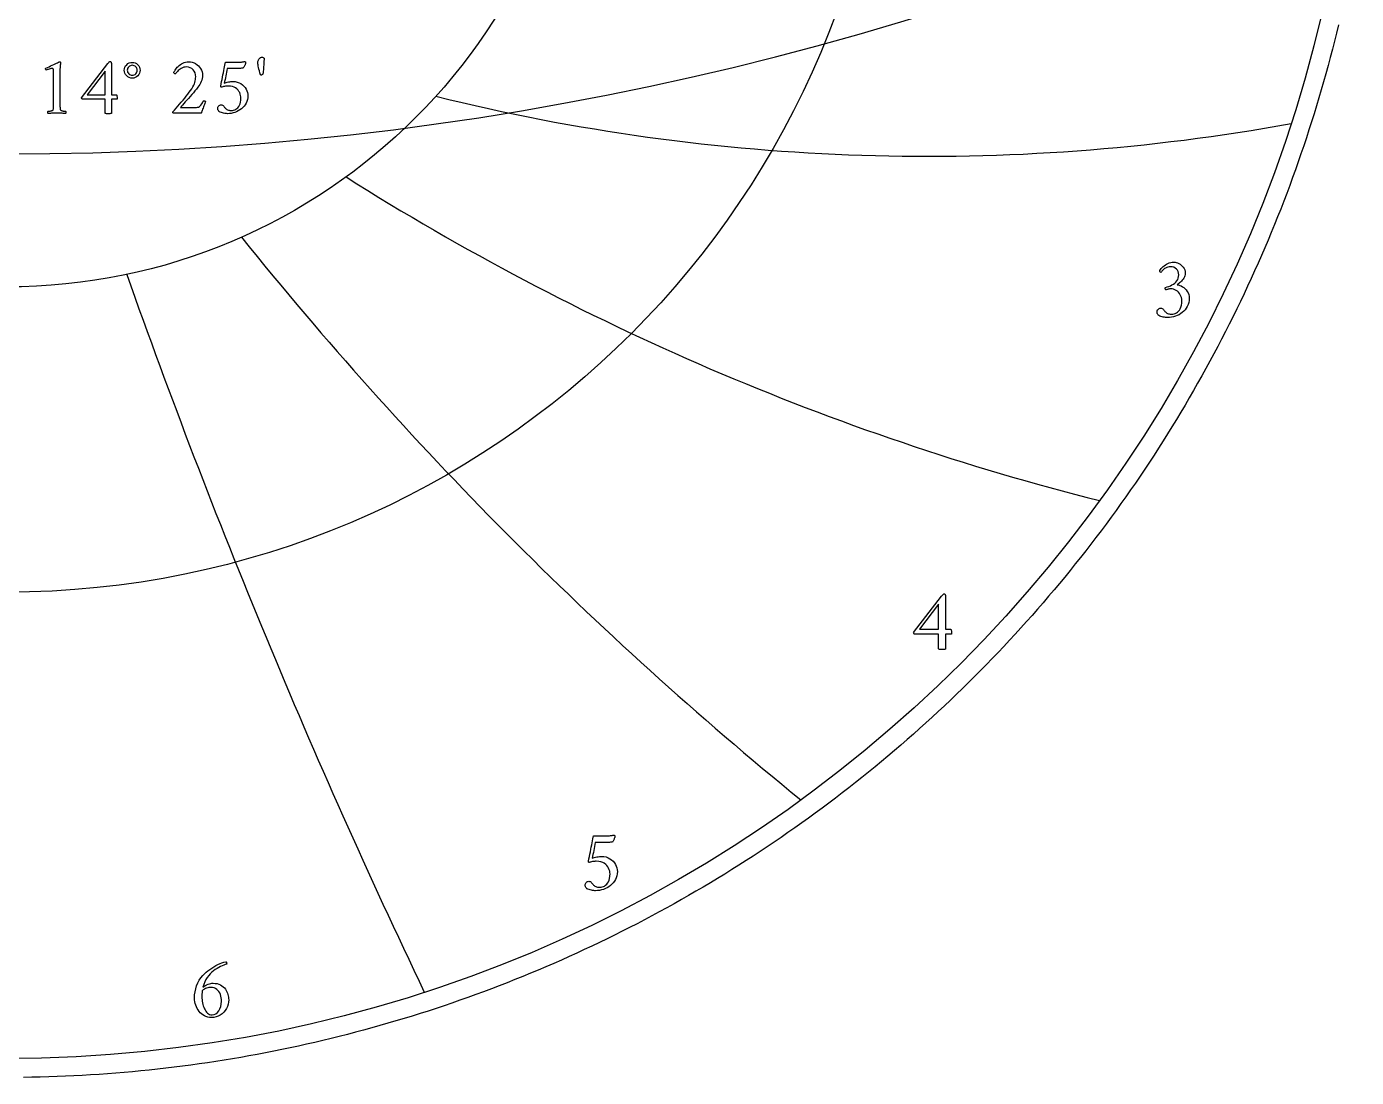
# Model space of a CAD drawing. Header units: millimetres. Extents: x -32.4 to 32.4, y -32.4 to 33.4.
# Drawn here: x 0.47 to 31.9, y -32.35 to -7.52 of the extents above; entities that cross this region are included whole.
import ezdxf

# ---------------------------------------------------------------- set-up
doc = ezdxf.new("R2010")
doc.units = ezdxf.units.MM
for name, color, linetype in [('CUT_OUTER', 1, 'Continuous'), ('ENGRAVE', 7, 'Continuous'), ('ENGRAVE_FINE', 8, 'Continuous'), ('TEXT', 5, 'Continuous')]:
    doc.layers.add(name, color=color, linetype=linetype)

msp = doc.modelspace()

# ---------------------------------------------------------------- linework, layer by layer
at = {"layer": 'CUT_OUTER'}
msp.add_lwpolyline([(31.4746, -7.4747), (31.4282, -7.6677), (31.3805, -7.8604), (31.3317, -8.0528), (31.2817, -8.2449), (31.2305, -8.4367), (31.1782, -8.6282), (31.1246, -8.8193), (31.0699, -9.0101), (31.0141, -9.2006), (30.957, -9.3907), (30.8988, -9.5805), (30.8395, -9.7699), (30.7789, -9.9589), (30.7172, -10.1476), (30.6544, -10.3359), (30.5904, -10.5238), (30.5252, -10.7113), (30.459, -10.8984), (30.3915, -11.0851), (30.3229, -11.2713), (30.2532, -11.4572), (30.1823, -11.6426), (30.1103, -11.8276), (30.0372, -12.0121), (29.9629, -12.1962), (29.8875, -12.3798), (29.811, -12.563), (29.7333, -12.7456), (29.6546, -12.9278), (29.5747, -13.1096), (29.4937, -13.2908), (29.4116, -13.4715), (29.3284, -13.6517), (29.2441, -13.8314), (29.1586, -14.0106), (29.0721, -14.1892), (28.9845, -14.3674), (28.8958, -14.5449), (28.806, -14.722), (28.7151, -14.8984), (28.6232, -15.0743), (28.5302, -15.2497), (28.436, -15.4245), (28.3409, -15.5986), (28.2446, -15.7722), (28.1473, -15.9453), (28.0489, -16.1177), (27.9495, -16.2895), (27.849, -16.4607), (27.7475, -16.6312), (27.645, -16.8012), (27.5413, -16.9705), (27.4367, -17.1391), (27.331, -17.3072), (27.2243, -17.4745), (27.1166, -17.6413), (27.0078, -17.8073), (26.898, -17.9727), (26.7873, -18.1374), (26.6755, -18.3014), (26.5627, -18.4648), (26.4489, -18.6274), (26.3341, -18.7893), (26.2183, -18.9506), (26.1015, -19.1111), (25.9838, -19.2709), (25.865, -19.4299), (25.7453, -19.5883), (25.6246, -19.7459), (25.503, -19.9027), (25.3804, -20.0589), (25.2568, -20.2142), (25.1323, -20.3688), (25.0069, -20.5226), (24.8805, -20.6757), (24.7532, -20.828), (24.6249, -20.9794), (24.4957, -21.1301), (24.3656, -21.28), (24.2346, -21.4292), (24.1026, -21.5774), (23.9698, -21.7249), (23.836, -21.8716), (23.7014, -22.0174), (23.5658, -22.1625), (23.4294, -22.3066), (23.2921, -22.45), (23.1539, -22.5925), (23.0148, -22.7341), (22.8749, -22.8749), (22.7341, -23.0148), (22.5925, -23.1539), (22.45, -23.2921), (22.3066, -23.4294), (22.1625, -23.5658), (22.0174, -23.7014), (21.8716, -23.836), (21.7249, -23.9698), (21.5774, -24.1026), (21.4292, -24.2346), (21.28, -24.3656), (21.1301, -24.4957), (20.9794, -24.6249), (20.828, -24.7532), (20.6757, -24.8805), (20.5226, -25.0069), (20.3688, -25.1323), (20.2142, -25.2568), (20.0589, -25.3804), (19.9027, -25.503), (19.7459, -25.6246), (19.5883, -25.7453), (19.4299, -25.865), (19.2709, -25.9838), (19.1111, -26.1015), (18.9506, -26.2183), (18.7893, -26.3341), (18.6274, -26.4489), (18.4648, -26.5627), (18.3014, -26.6755), (18.1374, -26.7873), (17.9727, -26.898), (17.8073, -27.0078), (17.6413, -27.1166), (17.4745, -27.2243), (17.3072, -27.331), (17.1391, -27.4367), (16.9705, -27.5413), (16.8012, -27.645), (16.6312, -27.7475), (16.4607, -27.849), (16.2895, -27.9495), (16.1177, -28.0489), (15.9453, -28.1473), (15.7722, -28.2446), (15.5986, -28.3409), (15.4245, -28.436), (15.2497, -28.5302), (15.0743, -28.6232), (14.8984, -28.7151), (14.722, -28.806), (14.5449, -28.8958), (14.3674, -28.9845), (14.1892, -29.0721), (14.0106, -29.1586), (13.8314, -29.2441), (13.6517, -29.3284), (13.4715, -29.4116), (13.2908, -29.4937), (13.1096, -29.5747), (12.9278, -29.6546), (12.7456, -29.7333), (12.563, -29.811), (12.3798, -29.8875), (12.1962, -29.9629), (12.0121, -30.0372), (11.8276, -30.1103), (11.6426, -30.1823), (11.4572, -30.2532), (11.2713, -30.3229), (11.0851, -30.3915), (10.8984, -30.459), (10.7113, -30.5252), (10.5238, -30.5904), (10.3359, -30.6544), (10.1476, -30.7172), (9.9589, -30.7789), (9.7699, -30.8395), (9.5805, -30.8988), (9.3907, -30.957), (9.2006, -31.0141), (9.0101, -31.0699), (8.8193, -31.1246), (8.6282, -31.1782), (8.4367, -31.2305), (8.2449, -31.2817), (8.0528, -31.3317), (7.8604, -31.3805), (7.6677, -31.4282), (7.4747, -31.4746), (7.2815, -31.5199), (7.0879, -31.564), (6.8941, -31.6069), (6.7001, -31.6486), (6.5057, -31.6891), (6.3112, -31.7284), (6.1164, -31.7665), (5.9213, -31.8035), (5.7261, -31.8392), (5.5306, -31.8737), (5.3349, -31.9071), (5.1391, -31.9392), (4.943, -31.9701), (4.7467, -31.9999), (4.5503, -32.0284), (4.3537, -32.0557), (4.1569, -32.0818), (3.96, -32.1067), (3.7629, -32.1304), (3.5657, -32.1529), (3.3683, -32.1742), (3.1709, -32.1942), (2.9733, -32.2131), (2.7755, -32.2307), (2.5777, -32.2471), (2.3798, -32.2623), (2.1818, -32.2763), (1.9837, -32.2891), (1.7856, -32.3007), (1.5873, -32.311), (1.3891, -32.3202), (1.1907, -32.3281), (0.9923, -32.3348), (0.7939, -32.3403), (0.5955, -32.3445), (0.397, -32.3476)], dxfattribs=at)
at = {"layer": 'ENGRAVE'}
for radius in [31.9, 20.8814, 13.6687]:
    msp.add_circle((0, 0), radius, dxfattribs=at)
for centre, radius, start, end in [((21.7521, 37.6758), 48.2561, 256.07923, 280.26936), ((40.8828, 40.8828), 61.4723, 237.684087, 255.826684), ((74.9322, 43.2621), 89.0083, 218.784152, 230.879217), ((166.9192, 44.7259), 174.0646, 199.497612, 205.545144)]:
    msp.add_arc(centre, radius, start, end, dxfattribs=at)
at = {"layer": 'ENGRAVE_FINE'}
msp.add_arc((0, 62.5718), 73.0969, 244.27222, 295.72778, dxfattribs=at)
at = {"layer": 'TEXT'}
for points in [[(1.1093, -9.3442), (1.1093, -8.5768), (1.1088, -8.558), (1.1071, -8.5423), (1.1044, -8.5298), (1.1006, -8.5204), (1.0954, -8.5136), (1.0887, -8.5088), (1.0803, -8.5059), (1.0705, -8.5049), (1.0583, -8.5058), (1.0433, -8.5085), (1.0253, -8.5131), (1.0044, -8.5195), (0.9834, -8.5264), (0.9651, -8.5328), (0.9494, -8.5386), (0.9364, -8.5437), (0.9288, -8.5366), (0.9233, -8.5287), (0.92, -8.5201), (0.9189, -8.5107), (0.9189, -8.5106), (0.9189, -8.5102), (0.9189, -8.5096), (0.9189, -8.5088), (0.9192, -8.5053), (0.9199, -8.5025), (0.9211, -8.5004), (0.9228, -8.4991), (0.9615, -8.4815), (0.9998, -8.4639), (1.0377, -8.4461), (1.0753, -8.4282), (1.1111, -8.411), (1.1438, -8.3954), (1.1733, -8.3813), (1.1996, -8.3689), (1.2214, -8.3587), (1.2373, -8.3514), (1.2472, -8.347), (1.2511, -8.3456), (1.255, -8.3456), (1.2595, -8.3463), (1.2633, -8.3485), (1.2663, -8.3521), (1.2686, -8.3572), (1.2704, -8.3628), (1.272, -8.3679), (1.2733, -8.3725), (1.2744, -8.3767), (1.274, -8.3796), (1.2725, -8.3886), (1.2701, -8.4034), (1.2667, -8.4243), (1.2633, -8.4506), (1.2608, -8.4818), (1.2594, -8.5181), (1.2589, -8.5593), (1.2589, -9.3442), (1.259, -9.3652), (1.2591, -9.3854), (1.2594, -9.405), (1.2599, -9.4238), (1.2608, -9.4414), (1.2625, -9.4573), (1.2651, -9.4715), (1.2686, -9.484), (1.2719, -9.4888), (1.2778, -9.4933), (1.2865, -9.4975), (1.2978, -9.5015), (1.3106, -9.5051), (1.3237, -9.5081), (1.3373, -9.5104), (1.3512, -9.5122), (1.3642, -9.5135), (1.3752, -9.5144), (1.3841, -9.5149), (1.391, -9.5151), (1.3936, -9.5197), (1.3956, -9.5258), (1.397, -9.5333), (1.3978, -9.5423), (1.3977, -9.5513), (1.3966, -9.5588), (1.3943, -9.5649), (1.391, -9.5695), (1.3625, -9.5676), (1.3351, -9.5659), (1.309, -9.5642), (1.2842, -9.5627), (1.2594, -9.5614), (1.2336, -9.5605), (1.2069, -9.56), (1.1792, -9.5598), (1.1527, -9.56), (1.1273, -9.5605), (1.1031, -9.5614), (1.0802, -9.5627), (1.057, -9.5642), (1.0321, -9.5659), (1.0055, -9.5676), (0.9772, -9.5695), (0.9739, -9.5649), (0.9716, -9.5588), (0.9705, -9.5513), (0.9704, -9.5423), (0.9712, -9.5333), (0.9726, -9.5258), (0.9746, -9.5197), (0.9772, -9.5151), (0.9841, -9.5149), (0.993, -9.5144), (1.004, -9.5135), (1.017, -9.5122), (1.0309, -9.5104), (1.0445, -9.5081), (1.0576, -9.5051), (1.0705, -9.5015), (1.0816, -9.4975), (1.0899, -9.4933), (1.0952, -9.4888), (1.0976, -9.484), (1.1012, -9.4715), (1.104, -9.4573), (1.106, -9.4414), (1.1074, -9.4238), (1.1082, -9.405), (1.1088, -9.3854), (1.1092, -9.3652), (1.1093, -9.3442)], [(2.444, -8.3417), (2.4512, -8.3424), (2.4573, -8.3446), (2.4624, -8.3483), (2.4663, -8.3534), (2.4693, -8.3592), (2.4714, -8.365), (2.4727, -8.3708), (2.4731, -8.3767), (2.4731, -9.1246), (2.5858, -9.1246), (2.5905, -9.1261), (2.595, -9.1305), (2.5993, -9.1377), (2.6033, -9.1479), (2.6067, -9.1601), (2.6091, -9.1732), (2.6106, -9.1873), (2.611, -9.2023), (2.6107, -9.2123), (2.6096, -9.2208), (2.6078, -9.2278), (2.6052, -9.2334), (2.4731, -9.2334), (2.4731, -9.5656), (2.4723, -9.5659), (2.47, -9.5668), (2.466, -9.5684), (2.4605, -9.5705), (2.4514, -9.5726), (2.4369, -9.5741), (2.417, -9.575), (2.3915, -9.5753), (2.3618, -9.5744), (2.3405, -9.5715), (2.3278, -9.5666), (2.3235, -9.5598), (2.3235, -9.2334), (1.7893, -9.2334), (1.7847, -9.2302), (1.7808, -9.2264), (1.7774, -9.2219), (1.7747, -9.2169), (1.7726, -9.2117), (1.7711, -9.2069), (1.7701, -9.2025), (1.7698, -9.1984), (2.3876, -8.3903), (2.393, -8.384), (2.3993, -8.3769), (2.4066, -8.369), (2.4148, -8.3602), (2.4232, -8.3521), (2.4309, -8.3463), (2.4378, -8.3429), (2.444, -8.3417)], [(2.7801, -8.5476), (2.7835, -8.5102), (2.7939, -8.4757), (2.8112, -8.4442), (2.8354, -8.4155), (2.8645, -8.3917), (2.8964, -8.3747), (2.9311, -8.3645), (2.9685, -8.3611), (3.0058, -8.3645), (3.0401, -8.3747), (3.0714, -8.3917), (3.0996, -8.4155), (3.123, -8.4442), (3.1397, -8.4757), (3.1497, -8.5102), (3.1531, -8.5476), (3.1497, -8.585), (3.1397, -8.6195), (3.123, -8.6511), (3.0996, -8.6797), (3.0714, -8.7035), (3.0401, -8.7205), (3.0058, -8.7307), (2.9685, -8.7341), (2.9311, -8.7307), (2.8964, -8.7205), (2.8645, -8.7035), (2.8354, -8.6797), (2.8112, -8.6511), (2.7939, -8.6195), (2.7835, -8.585), (2.7801, -8.5476)], [(2.85, -8.5476), (2.8522, -8.571), (2.8587, -8.5926), (2.8697, -8.6123), (2.885, -8.6302), (2.9033, -8.6451), (2.9233, -8.6557), (2.9451, -8.6621), (2.9685, -8.6642), (2.9918, -8.6621), (3.0132, -8.6557), (3.0326, -8.6451), (3.0501, -8.6302), (3.0646, -8.6123), (3.0749, -8.5926), (3.0811, -8.571), (3.0831, -8.5476), (3.0811, -8.5243), (3.0749, -8.5027), (3.0646, -8.483), (3.0501, -8.4651), (3.0326, -8.4502), (3.0132, -8.4396), (2.9918, -8.4332), (2.9685, -8.4311), (2.9451, -8.4332), (2.9233, -8.4396), (2.9033, -8.4502), (2.885, -8.4651), (2.8697, -8.483), (2.8587, -8.5027), (2.8522, -8.5243), (2.85, -8.5476)], [(4.7014, -9.28), (4.6916, -9.3041), (4.6815, -9.3298), (4.6712, -9.3571), (4.6606, -9.3859), (4.6502, -9.415), (4.6402, -9.443), (4.6308, -9.4699), (4.6218, -9.4957), (4.6138, -9.5189), (4.6072, -9.5379), (4.6021, -9.5529), (4.5985, -9.5637), (3.9418, -9.5637), (3.9388, -9.5614), (3.9358, -9.5586), (3.9325, -9.5551), (3.9292, -9.5511), (3.9262, -9.5469), (3.9241, -9.543), (3.9228, -9.5396), (3.9224, -9.5365), (3.9625, -9.4913), (4.003, -9.4452), (4.0441, -9.3981), (4.0856, -9.35), (4.1269, -9.3015), (4.1672, -9.2533), (4.2065, -9.2054), (4.2449, -9.1577), (4.2814, -9.111), (4.3153, -9.0663), (4.3465, -9.0236), (4.3751, -8.9828), (4.4016, -8.9414), (4.4229, -8.9027), (4.439, -8.8666), (4.4499, -8.8332), (4.4571, -8.8008), (4.4622, -8.7676), (4.4653, -8.7338), (4.4664, -8.6992), (4.4627, -8.6525), (4.4516, -8.6098), (4.433, -8.5709), (4.4071, -8.536), (4.3755, -8.5071), (4.3398, -8.4864), (4.3002, -8.474), (4.2565, -8.4699), (4.2199, -8.472), (4.1856, -8.4782), (4.1538, -8.4885), (4.1244, -8.5029), (4.0976, -8.5198), (4.0734, -8.5374), (4.052, -8.5558), (4.0331, -8.5748), (4.0171, -8.593), (4.004, -8.6088), (3.9938, -8.6222), (3.9865, -8.6331), (3.9806, -8.6323), (3.9746, -8.63), (3.9685, -8.626), (3.9622, -8.6205), (3.9567, -8.6146), (3.9528, -8.6096), (3.9504, -8.6054), (3.9496, -8.602), (3.9538, -8.5918), (3.9605, -8.5785), (3.9698, -8.5621), (3.9816, -8.5428), (3.996, -8.5216), (4.013, -8.5), (4.0325, -8.4779), (4.0545, -8.4554), (4.0787, -8.4334), (4.1048, -8.4131), (4.1326, -8.3945), (4.1623, -8.3776), (4.1938, -8.3636), (4.2272, -8.3536), (4.2623, -8.3476), (4.2993, -8.3456), (4.3439, -8.3484), (4.3865, -8.357), (4.427, -8.3713), (4.4654, -8.3912), (4.5008, -8.4157), (4.5324, -8.4435), (4.5601, -8.4745), (4.5839, -8.5088), (4.603, -8.5453), (4.6167, -8.5831), (4.6249, -8.6221), (4.6276, -8.6623), (4.6258, -8.7024), (4.6203, -8.7414), (4.6112, -8.7792), (4.5985, -8.8157), (4.5826, -8.8511), (4.564, -8.8852), (4.5427, -8.9181), (4.5188, -8.9498), (4.4849, -8.9912), (4.4491, -9.034), (4.4115, -9.0782), (4.3721, -9.1237), (4.3324, -9.1691), (4.2937, -9.213), (4.2561, -9.2555), (4.2196, -9.2966), (4.1855, -9.3349), (4.155, -9.3692), (4.1282, -9.3995), (4.105, -9.4258), (4.4819, -9.4258), (4.5088, -9.4235), (4.5331, -9.4168), (4.5549, -9.4055), (4.5742, -9.3898), (4.5919, -9.3695), (4.6089, -9.3444), (4.6254, -9.3146), (4.6412, -9.28), (4.644, -9.2749), (4.6485, -9.2713), (4.6547, -9.2691), (4.6626, -9.2684), (4.666, -9.2686), (4.6704, -9.2694), (4.6757, -9.2706), (4.682, -9.2723), (4.6883, -9.2742), (4.6937, -9.2762), (4.698, -9.2781), (4.7014, -9.28)], [(5.3445, -8.8138), (5.3987, -8.8169), (5.4487, -8.8264), (5.4944, -8.8422), (5.5358, -8.8643), (5.5729, -8.8912), (5.6055, -8.9214), (5.6336, -8.9548), (5.6573, -8.9915), (5.676, -9.0302), (5.6893, -9.0695), (5.6973, -9.1094), (5.7, -9.1499), (5.6974, -9.1973), (5.6896, -9.2424), (5.6765, -9.2852), (5.6582, -9.3257), (5.6357, -9.3636), (5.6097, -9.3986), (5.5803, -9.4306), (5.5475, -9.4597), (5.512, -9.4858), (5.4744, -9.5086), (5.4348, -9.528), (5.3931, -9.5443), (5.3501, -9.557), (5.3066, -9.5661), (5.2626, -9.5716), (5.2182, -9.5734), (5.1986, -9.5727), (5.1767, -9.5707), (5.1525, -9.5674), (5.1259, -9.5627), (5.0989, -9.5566), (5.0732, -9.5489), (5.0489, -9.5396), (5.0259, -9.5287), (5.0215, -9.5248), (5.0162, -9.519), (5.0098, -9.5112), (5.0026, -9.5015), (4.9958, -9.4907), (4.9909, -9.4797), (4.988, -9.4684), (4.987, -9.4568), (4.9885, -9.4374), (4.9931, -9.4199), (5.0007, -9.4044), (5.0113, -9.3908), (5.0239, -9.3797), (5.0373, -9.3718), (5.0516, -9.3671), (5.0667, -9.3655), (5.0851, -9.3674), (5.1014, -9.3731), (5.1157, -9.3825), (5.1279, -9.3956), (5.1391, -9.4103), (5.1505, -9.4241), (5.1619, -9.437), (5.1735, -9.4491), (5.1878, -9.4616), (5.2034, -9.4721), (5.2203, -9.4806), (5.2386, -9.4869), (5.2575, -9.4916), (5.2762, -9.495), (5.2949, -9.497), (5.3134, -9.4976), (5.3387, -9.4959), (5.3642, -9.4906), (5.3897, -9.4818), (5.4154, -9.4695), (5.4401, -9.4531), (5.4627, -9.4321), (5.4833, -9.4064), (5.5018, -9.3762), (5.5171, -9.3409), (5.5281, -9.3002), (5.5346, -9.254), (5.5368, -9.2023), (5.5349, -9.1719), (5.5293, -9.1409), (5.5199, -9.1093), (5.5067, -9.077), (5.4894, -9.0457), (5.4676, -9.0168), (5.4413, -8.9903), (5.4105, -8.9663), (5.3747, -8.9463), (5.3333, -8.9321), (5.2863, -8.9235), (5.2337, -8.9206), (5.2169, -8.9212), (5.1973, -8.9228), (5.1751, -8.9256), (5.1502, -8.9294), (5.1258, -8.9339), (5.105, -8.9389), (5.0879, -8.9441), (5.0744, -8.9498), (5.0716, -8.9492), (5.0689, -8.9476), (5.0662, -8.9449), (5.0638, -8.941), (5.0616, -8.9366), (5.0601, -8.9321), (5.0592, -8.9274), (5.0589, -8.9226), (5.0696, -8.8692), (5.0803, -8.8157), (5.091, -8.7623), (5.1016, -8.7089), (5.1121, -8.6564), (5.1223, -8.6057), (5.1321, -8.5568), (5.1415, -8.5097), (5.1501, -8.4657), (5.1577, -8.426), (5.1642, -8.3905), (5.1696, -8.3592), (5.4494, -8.3592), (5.4689, -8.3589), (5.4887, -8.3582), (5.5088, -8.357), (5.529, -8.3553), (5.5486, -8.3533), (5.5664, -8.3512), (5.5826, -8.3489), (5.597, -8.3466), (5.6089, -8.3444), (5.6174, -8.3429), (5.6225, -8.342), (5.6242, -8.3417), (5.6289, -8.3445), (5.6332, -8.347), (5.6372, -8.3493), (5.6408, -8.3514), (5.6437, -8.3536), (5.6459, -8.3563), (5.6471, -8.3594), (5.6476, -8.3631), (5.6471, -8.3671), (5.6459, -8.3735), (5.6437, -8.3822), (5.6408, -8.3932), (5.637, -8.4056), (5.6325, -8.4187), (5.6273, -8.4323), (5.6213, -8.4466), (5.6147, -8.4607), (5.6075, -8.4738), (5.5997, -8.4859), (5.5912, -8.4971), (5.5708, -8.4991), (5.5485, -8.501), (5.5242, -8.5029), (5.498, -8.5049), (5.4695, -8.5066), (5.4387, -8.5078), (5.4054, -8.5085), (5.3697, -8.5088), (5.2104, -8.5088), (5.2018, -8.5517), (5.1932, -8.595), (5.1848, -8.6386), (5.1764, -8.6827), (5.1681, -8.7263), (5.1597, -8.7689), (5.1511, -8.8103), (5.1424, -8.8507), (5.1634, -8.8432), (5.1874, -8.8364), (5.2144, -8.8301), (5.2444, -8.8245), (5.2744, -8.8198), (5.301, -8.8165), (5.3244, -8.8145), (5.3445, -8.8138)], [(6.0342, -8.2368), (6.0481, -8.2384), (6.0609, -8.2431), (6.0724, -8.251), (6.0827, -8.262), (6.0826, -8.2734), (6.0822, -8.288), (6.0816, -8.3059), (6.0808, -8.3271), (6.0797, -8.3506), (6.0784, -8.3755), (6.0768, -8.4016), (6.075, -8.4291), (6.073, -8.4572), (6.0708, -8.485), (6.0686, -8.5125), (6.0662, -8.5399), (6.0638, -8.566), (6.0616, -8.5899), (6.0595, -8.6116), (6.0575, -8.6312), (6.0514, -8.6414), (6.0429, -8.6506), (6.032, -8.6589), (6.0186, -8.6661), (6.0132, -8.6654), (6.0084, -8.6632), (6.0044, -8.6596), (6.0011, -8.6545), (5.9864, -8.605), (5.9734, -8.5595), (5.9622, -8.5181), (5.9526, -8.4806), (5.9449, -8.4472), (5.9394, -8.4177), (5.9362, -8.3923), (5.9351, -8.3708), (5.9359, -8.357), (5.9382, -8.3427), (5.9422, -8.3279), (5.9477, -8.3126), (5.9546, -8.2976), (5.9628, -8.2837), (5.9721, -8.2709), (5.9827, -8.2591), (5.9943, -8.2494), (6.0067, -8.2424), (6.02, -8.2382), (6.0342, -8.2368)], [(2.3235, -8.569), (1.8981, -9.1246), (2.3235, -9.1246)], [(27.5877, -13.0829), (27.6143, -13.0848), (27.6421, -13.0904), (27.6713, -13.0998), (27.7017, -13.1129), (27.7317, -13.1297), (27.7595, -13.15), (27.785, -13.1738), (27.8084, -13.201), (27.8279, -13.2316), (27.8418, -13.2653), (27.8502, -13.302), (27.853, -13.3419), (27.851, -13.3734), (27.8449, -13.4036), (27.8349, -13.4325), (27.8208, -13.46), (27.804, -13.4861), (27.7856, -13.5103), (27.7657, -13.5327), (27.7442, -13.5533), (27.7225, -13.572), (27.702, -13.5885), (27.6826, -13.603), (27.6644, -13.6155), (27.6939, -13.6216), (27.7245, -13.6315), (27.7561, -13.6454), (27.7887, -13.6631), (27.8207, -13.6847), (27.8501, -13.71), (27.8771, -13.7391), (27.9017, -13.7719), (27.9221, -13.8085), (27.9366, -13.8489), (27.9454, -13.893), (27.9483, -13.9408), (27.9455, -13.9914), (27.9372, -14.0395), (27.9232, -14.0852), (27.9037, -14.1284), (27.8796, -14.1688), (27.8519, -14.2061), (27.8206, -14.2403), (27.7856, -14.2713), (27.7477, -14.2991), (27.7077, -14.3234), (27.6654, -14.3442), (27.6209, -14.3615), (27.575, -14.3751), (27.5287, -14.3848), (27.4818, -14.3906), (27.4344, -14.3926), (27.4135, -14.3919), (27.3901, -14.3897), (27.3642, -14.3862), (27.3359, -14.3812), (27.3071, -14.3746), (27.2797, -14.3664), (27.2538, -14.3565), (27.2292, -14.3449), (27.2246, -14.3408), (27.2189, -14.3345), (27.2121, -14.3263), (27.2044, -14.3159), (27.1971, -14.3044), (27.1919, -14.2926), (27.1888, -14.2805), (27.1878, -14.2682), (27.1894, -14.2475), (27.1942, -14.2289), (27.2023, -14.2123), (27.2137, -14.1978), (27.2271, -14.186), (27.2414, -14.1776), (27.2566, -14.1725), (27.2727, -14.1708), (27.2924, -14.1728), (27.3098, -14.1789), (27.325, -14.1889), (27.338, -14.203), (27.35, -14.2186), (27.3621, -14.2333), (27.3743, -14.2471), (27.3867, -14.2599), (27.4019, -14.2733), (27.4186, -14.2845), (27.4366, -14.2935), (27.4561, -14.3003), (27.4763, -14.3053), (27.4963, -14.3089), (27.5162, -14.311), (27.5359, -14.3117), (27.5629, -14.3099), (27.5901, -14.3042), (27.6173, -14.2948), (27.6447, -14.2817), (27.6711, -14.2642), (27.6952, -14.2418), (27.7172, -14.2145), (27.7369, -14.1822), (27.7532, -14.1446), (27.7649, -14.1012), (27.7719, -14.0519), (27.7742, -13.9968), (27.7719, -13.9565), (27.7649, -13.9188), (27.7532, -13.8835), (27.7369, -13.8507), (27.7169, -13.8207), (27.6942, -13.7939), (27.6687, -13.7704), (27.6406, -13.7502), (27.6106, -13.7338), (27.5797, -13.7222), (27.5479, -13.7152), (27.5152, -13.7129), (27.4985, -13.7135), (27.4818, -13.7155), (27.4649, -13.7187), (27.4478, -13.7232), (27.4317, -13.728), (27.4175, -13.732), (27.4053, -13.7353), (27.395, -13.7377), (27.3896, -13.7291), (27.3857, -13.7196), (27.3833, -13.7094), (27.3826, -13.6984), (27.3828, -13.6916), (27.3836, -13.6859), (27.3849, -13.6813), (27.3867, -13.6776), (27.4266, -13.6671), (27.4655, -13.6543), (27.5033, -13.6392), (27.5401, -13.6217), (27.5746, -13.6017), (27.6056, -13.5789), (27.6331, -13.5535), (27.6571, -13.5253), (27.6766, -13.494), (27.6906, -13.4593), (27.6989, -13.421), (27.7017, -13.3792), (27.6982, -13.3405), (27.6877, -13.3051), (27.6702, -13.2732), (27.6457, -13.2445), (27.6158, -13.221), (27.582, -13.2041), (27.5443, -13.194), (27.5028, -13.1907), (27.4717, -13.1925), (27.4427, -13.1982), (27.4157, -13.2076), (27.3909, -13.2207), (27.3683, -13.2359), (27.3481, -13.2513), (27.3304, -13.2669), (27.3152, -13.2829), (27.3023, -13.2974), (27.2916, -13.309), (27.2832, -13.3176), (27.2769, -13.3233), (27.2727, -13.3224), (27.2686, -13.3197), (27.2644, -13.3151), (27.2603, -13.3088), (27.2567, -13.3015), (27.2541, -13.2943), (27.2525, -13.287), (27.252, -13.2798), (27.2687, -13.2561), (27.2875, -13.2329), (27.3085, -13.21), (27.3318, -13.1875), (27.3571, -13.1662), (27.3844, -13.1466), (27.4136, -13.1289), (27.4447, -13.1129), (27.4778, -13.0998), (27.5126, -13.0904), (27.5493, -13.0848), (27.5877, -13.0829)], [(22.1548, -20.9221), (22.1625, -20.9229), (22.1691, -20.9252), (22.1745, -20.9291), (22.1787, -20.9345), (22.1818, -20.9407), (22.1841, -20.947), (22.1855, -20.9532), (22.1859, -20.9594), (22.1859, -21.7572), (22.3061, -21.7572), (22.3112, -21.7588), (22.316, -21.7634), (22.3205, -21.7712), (22.3248, -21.7821), (22.3284, -21.795), (22.331, -21.809), (22.3325, -21.824), (22.3331, -21.8401), (22.3327, -21.8507), (22.3315, -21.8598), (22.3296, -21.8673), (22.3268, -21.8733), (22.1859, -21.8733), (22.1859, -22.2276), (22.1851, -22.2279), (22.1826, -22.2289), (22.1783, -22.2305), (22.1725, -22.2328), (22.1628, -22.2351), (22.1473, -22.2367), (22.126, -22.2377), (22.0989, -22.238), (22.0672, -22.2369), (22.0445, -22.2338), (22.0309, -22.2287), (22.0264, -22.2214), (22.0264, -21.8733), (21.4565, -21.8733), (21.4516, -21.8698), (21.4474, -21.8657), (21.4439, -21.861), (21.4409, -21.8556), (21.4387, -21.8501), (21.4371, -21.845), (21.4361, -21.8403), (21.4358, -21.836), (22.0947, -20.9739), (22.1004, -20.9672), (22.1072, -20.9597), (22.1149, -20.9512), (22.1238, -20.9418), (22.1327, -20.9332), (22.1409, -20.927), (22.1482, -20.9233), (22.1548, -20.9221)], [(22.0264, -21.1645), (21.5725, -21.7572), (22.0264, -21.7572)], [(14.0539, -27.1255), (14.1117, -27.1289), (14.165, -27.139), (14.2138, -27.1558), (14.258, -27.1794), (14.2976, -27.2081), (14.3324, -27.2403), (14.3624, -27.276), (14.3875, -27.3151), (14.4075, -27.3564), (14.4217, -27.3983), (14.4303, -27.4408), (14.4331, -27.484), (14.4304, -27.5346), (14.422, -27.5827), (14.4081, -27.6284), (14.3886, -27.6716), (14.3645, -27.712), (14.3368, -27.7493), (14.3054, -27.7835), (14.2705, -27.8146), (14.2326, -27.8423), (14.1925, -27.8666), (14.1502, -27.8874), (14.1057, -27.9047), (14.0599, -27.9183), (14.0135, -27.928), (13.9666, -27.9338), (13.9192, -27.9358), (13.8983, -27.9351), (13.8749, -27.9329), (13.8491, -27.9294), (13.8208, -27.9244), (13.792, -27.9178), (13.7646, -27.9096), (13.7386, -27.8997), (13.7141, -27.8881), (13.7094, -27.884), (13.7037, -27.8778), (13.697, -27.8695), (13.6892, -27.8591), (13.6819, -27.8476), (13.6768, -27.8358), (13.6737, -27.8238), (13.6726, -27.8114), (13.6742, -27.7907), (13.6791, -27.7721), (13.6872, -27.7555), (13.6985, -27.741), (13.7119, -27.7292), (13.7262, -27.7208), (13.7415, -27.7157), (13.7576, -27.714), (13.7772, -27.7161), (13.7946, -27.7221), (13.8098, -27.7321), (13.8229, -27.7462), (13.8348, -27.7618), (13.8469, -27.7765), (13.8592, -27.7903), (13.8716, -27.8032), (13.8868, -27.8166), (13.9034, -27.8278), (13.9215, -27.8368), (13.941, -27.8436), (13.9611, -27.8486), (13.9811, -27.8521), (14.001, -27.8543), (14.0208, -27.855), (14.0478, -27.8531), (14.0749, -27.8475), (14.1022, -27.8381), (14.1295, -27.8249), (14.1559, -27.8074), (14.1801, -27.785), (14.202, -27.7577), (14.2218, -27.7254), (14.2381, -27.6878), (14.2497, -27.6444), (14.2567, -27.5951), (14.2591, -27.54), (14.2571, -27.5075), (14.251, -27.4744), (14.241, -27.4407), (14.2269, -27.4063), (14.2085, -27.3729), (14.1852, -27.3421), (14.1572, -27.3138), (14.1244, -27.2882), (14.0862, -27.2669), (14.042, -27.2517), (13.9919, -27.2425), (13.9358, -27.2395), (13.9178, -27.2401), (13.8969, -27.2418), (13.8732, -27.2447), (13.8467, -27.2488), (13.8207, -27.2537), (13.7985, -27.2589), (13.7802, -27.2646), (13.7659, -27.2706), (13.7628, -27.27), (13.7599, -27.2683), (13.7571, -27.2653), (13.7545, -27.2613), (13.7522, -27.2565), (13.7506, -27.2517), (13.7496, -27.2467), (13.7493, -27.2416), (13.7607, -27.1846), (13.7721, -27.1276), (13.7835, -27.0706), (13.7949, -27.0136), (13.8061, -26.9576), (13.8169, -26.9035), (13.8273, -26.8514), (13.8374, -26.8012), (13.8466, -26.7543), (13.8547, -26.7119), (13.8616, -26.674), (13.8674, -26.6406), (14.1658, -26.6406), (14.1867, -26.6404), (14.2078, -26.6396), (14.2291, -26.6383), (14.2508, -26.6365), (14.2716, -26.6343), (14.2907, -26.6321), (14.3079, -26.6297), (14.3233, -26.6272), (14.336, -26.6249), (14.3451, -26.6233), (14.3505, -26.6223), (14.3523, -26.622), (14.3573, -26.6249), (14.3619, -26.6277), (14.3661, -26.6301), (14.3699, -26.6323), (14.3731, -26.6347), (14.3754, -26.6375), (14.3767, -26.6409), (14.3772, -26.6448), (14.3767, -26.6491), (14.3754, -26.6559), (14.3731, -26.6652), (14.3699, -26.6769), (14.3659, -26.6902), (14.3611, -26.7041), (14.3556, -26.7187), (14.3492, -26.7339), (14.3421, -26.7489), (14.3344, -26.7629), (14.3261, -26.7758), (14.3171, -26.7878), (14.2953, -26.7898), (14.2715, -26.7919), (14.2456, -26.794), (14.2176, -26.796), (14.1873, -26.7979), (14.1544, -26.7991), (14.1189, -26.7999), (14.0809, -26.8002), (13.9109, -26.8002), (13.9017, -26.846), (13.8925, -26.8921), (13.8835, -26.9387), (13.8747, -26.9857), (13.8658, -27.0322), (13.8568, -27.0776), (13.8477, -27.1218), (13.8384, -27.1649), (13.8607, -27.1569), (13.8863, -27.1496), (13.9151, -27.1429), (13.9472, -27.1369), (13.9791, -27.1319), (14.0075, -27.1284), (14.0325, -27.1262), (14.0539, -27.1255)], [(4.8762, -30.1225), (4.9269, -30.125), (4.9734, -30.1324), (5.0155, -30.1447), (5.0534, -30.1619), (5.0873, -30.183), (5.1177, -30.2067), (5.1443, -30.2332), (5.1674, -30.2624), (5.1871, -30.2934), (5.2039, -30.3251), (5.2177, -30.3576), (5.2285, -30.3909), (5.2367, -30.4237), (5.2425, -30.4549), (5.246, -30.4843), (5.2472, -30.5121), (5.2437, -30.5671), (5.2334, -30.6201), (5.2163, -30.6712), (5.1923, -30.7204), (5.1625, -30.7662), (5.128, -30.8074), (5.0889, -30.8439), (5.0451, -30.8758), (4.9975, -30.9016), (4.9469, -30.9201), (4.8934, -30.9312), (4.8369, -30.9349), (4.7924, -30.9323), (4.7501, -30.9248), (4.71, -30.9121), (4.6721, -30.8945), (4.6367, -30.8726), (4.604, -30.8476), (4.574, -30.8193), (4.5467, -30.7877), (4.5223, -30.7536), (4.5009, -30.7175), (4.4824, -30.6795), (4.467, -30.6396), (4.4547, -30.5987), (4.446, -30.558), (4.4407, -30.5174), (4.439, -30.4769), (4.4421, -30.4002), (4.4514, -30.3256), (4.467, -30.2531), (4.4887, -30.1826), (4.5164, -30.1154), (4.5499, -30.0526), (4.589, -29.9942), (4.6338, -29.9402), (4.6714, -29.9016), (4.7117, -29.8645), (4.7548, -29.8291), (4.8006, -29.7951), (4.848, -29.7631), (4.8959, -29.7335), (4.9444, -29.7061), (4.9933, -29.6811), (5.0417, -29.659), (5.0884, -29.6402), (5.1334, -29.6248), (5.1767, -29.6128), (5.1833, -29.6142), (5.1886, -29.6187), (5.1926, -29.6262), (5.1954, -29.6366), (5.1972, -29.6477), (5.1985, -29.6571), (5.1992, -29.6648), (5.1995, -29.6708), (5.1663, -29.6822), (5.1309, -29.6956), (5.0932, -29.7112), (5.0534, -29.7288), (5.0124, -29.749), (4.9713, -29.7723), (4.93, -29.7987), (4.8887, -29.8283), (4.8483, -29.8614), (4.8099, -29.8985), (4.7737, -29.9396), (4.7395, -29.9847), (4.7082, -30.0344), (4.6809, -30.0891), (4.6575, -30.1489), (4.6379, -30.2137), (4.6656, -30.1932), (4.6949, -30.1751), (4.7257, -30.1595), (4.7581, -30.1464), (4.7904, -30.1359), (4.8208, -30.1285), (4.8494, -30.124), (4.8762, -30.1225)], [(4.6213, -30.3028), (4.6194, -30.3195), (4.6177, -30.3365), (4.6163, -30.3537), (4.6151, -30.3712), (4.6142, -30.3888), (4.6136, -30.4064), (4.6132, -30.424), (4.6131, -30.4417), (4.614, -30.4762), (4.6167, -30.5116), (4.6212, -30.5477), (4.6276, -30.5846), (4.6358, -30.6213), (4.646, -30.6567), (4.6581, -30.6907), (4.6721, -30.7235), (4.6881, -30.7541), (4.706, -30.7818), (4.7259, -30.8064), (4.7478, -30.8281), (4.7715, -30.8458), (4.797, -30.8584), (4.8243, -30.866), (4.8534, -30.8685), (4.8999, -30.8628), (4.942, -30.8458), (4.9797, -30.8173), (5.013, -30.7774), (5.0402, -30.7289), (5.0596, -30.6748), (5.0713, -30.615), (5.0752, -30.5494), (5.0735, -30.5067), (5.0687, -30.4655), (5.0606, -30.4259), (5.0493, -30.3878), (5.0344, -30.3523), (5.0159, -30.3204), (4.9935, -30.2922), (4.9674, -30.2676), (4.9372, -30.2476), (4.9027, -30.2334), (4.8637, -30.2249), (4.8203, -30.222), (4.7979, -30.2228), (4.7744, -30.2254), (4.7498, -30.2296), (4.7239, -30.2355), (4.6977, -30.2447), (4.6719, -30.259), (4.6464, -30.2784), (4.6213, -30.3028)]]:
    msp.add_lwpolyline(points, close=True, dxfattribs=at)

doc.saveas('drawing.dxf')
